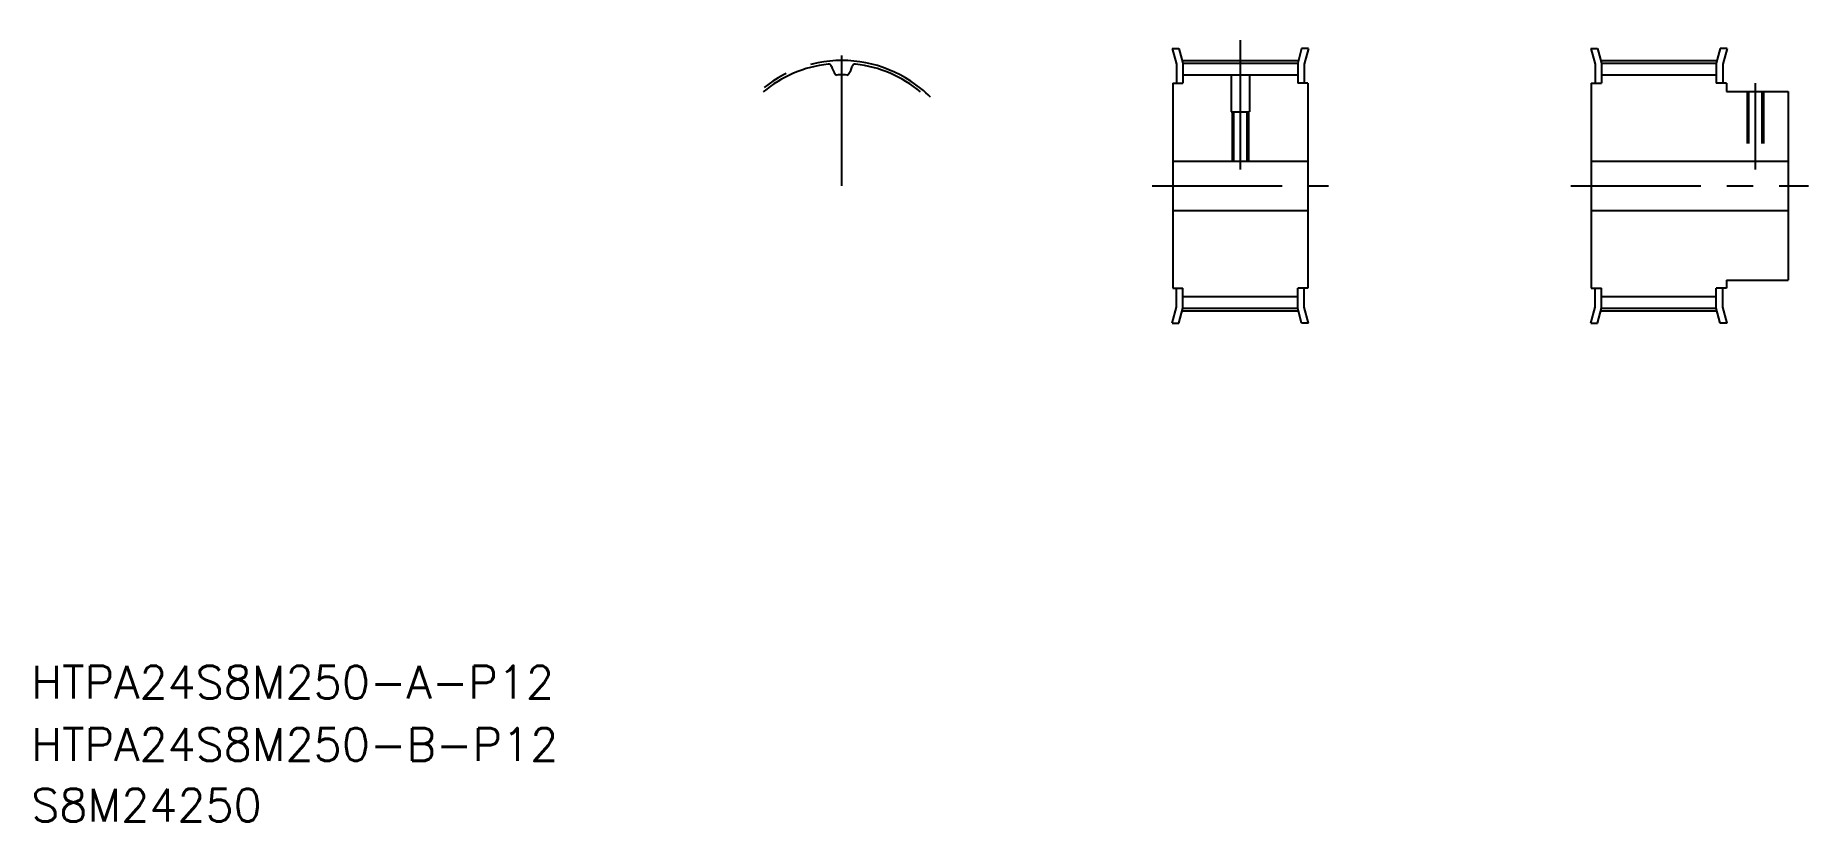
# Model space of a CAD drawing. Extents: x 21 to 454, y 20 to 212.
import ezdxf

# ---------------------------------------------------------------- set-up
doc = ezdxf.new("R2010")
doc.units = 0
doc.linetypes.add('CENTER', pattern=[50.8, 31.75, -6.35, 6.35, -6.35])
doc.linetypes.add('DASHED', pattern=[19.05, 12.7, -6.35])
doc.layers.get('0').update_dxf_attribs({"linetype": 'CONTINUOUS'})
doc.layers.add('CENTER', color=1, linetype='CENTER')
doc.styles.get("Standard").update_dxf_attribs({"font": 'txt', "bigfont": 'BIGFONT'})

msp = doc.modelspace()

# ---------------------------------------------------------------- linework, layer by layer
at = {"color": 7, "linetype": 'CONTINUOUS'}
for p, q in [((298.35, 208.64), (299.38, 204.8)), ((298.35, 208.64), (300, 208.64)), ((300, 208.64), (300.98, 205.01)), ((329.95, 208.64), (328.98, 205.01)), ((331.61, 208.64), (329.95, 208.64)), ((331.61, 208.64), (330.58, 204.8)), ((400.49, 208.64), (401.52, 204.8)), ((400.49, 208.64), (402.14, 208.64)), ((402.14, 208.64), (403.12, 205.01)), ((432.09, 208.64), (431.12, 205.01)), ((433.75, 208.64), (432.09, 208.64)), ((433.75, 208.64), (432.72, 204.8)), ((299.38, 204.8), (299.38, 200.14)), ((300.98, 205.01), (300.98, 200.14)), ((300.98, 205.01), (328.98, 205.01)), ((328.98, 205.01), (328.98, 200.14)), ((330.58, 204.8), (330.58, 200.14)), ((401.52, 204.8), (401.52, 200.14)), ((403.12, 205.01), (431.12, 205.01)), ((403.12, 205.01), (403.12, 200.14)), ((431.12, 205.01), (431.12, 200.14)), ((432.72, 204.8), (432.72, 200.14)), ((298.48, 200.14), (298.48, 150.14)), ((298.48, 200.14), (300.98, 200.14)), ((300.98, 202.18), (328.98, 202.18)), ((312.73, 199.92), (312.73, 199.92)), ((331.48, 200.14), (328.98, 200.14)), ((331.48, 200.14), (331.48, 150.14)), ((400.62, 200.14), (400.62, 150.14)), ((400.62, 200.14), (403.12, 200.14)), ((403.12, 202.18), (431.12, 202.18)), ((433.62, 200.14), (431.12, 200.14)), ((433.62, 200.14), (433.62, 198.14)), ((312.73, 197.66), (312.73, 197.66)), ((433.62, 198.14), (448.62, 198.14)), ((448.62, 198.14), (448.62, 152.14)), ((298.48, 181.14), (331.48, 181.14)), ((400.62, 181.14), (448.62, 181.14)), ((298.48, 169.14), (331.48, 169.14)), ((400.62, 169.14), (448.62, 169.14)), ((433.62, 152.14), (448.62, 152.14)), ((433.62, 152.14), (433.62, 150.14)), ((298.48, 150.14), (300.98, 150.14)), ((299.38, 145.48), (299.38, 150.14)), ((300.98, 145.27), (300.98, 150.14)), ((300.98, 148.1), (328.98, 148.1)), ((328.98, 145.27), (328.98, 150.14)), ((331.48, 150.14), (328.98, 150.14)), ((330.58, 145.48), (330.58, 150.14)), ((400.62, 150.14), (403.12, 150.14)), ((401.52, 145.48), (401.52, 150.14)), ((403.12, 145.27), (403.12, 150.14)), ((403.12, 148.1), (431.12, 148.1)), ((431.12, 145.27), (431.12, 150.14)), ((433.62, 150.14), (431.12, 150.14)), ((432.72, 145.48), (432.72, 150.14)), ((298.35, 141.64), (299.38, 145.48)), ((300, 141.64), (300.98, 145.27)), ((300.98, 145.27), (328.98, 145.27)), ((329.95, 141.64), (328.98, 145.27)), ((331.61, 141.64), (330.58, 145.48)), ((400.49, 141.64), (401.52, 145.48)), ((402.14, 141.64), (403.12, 145.27)), ((403.12, 145.27), (431.12, 145.27)), ((432.09, 141.64), (431.12, 145.27)), ((433.75, 141.64), (432.72, 145.48)), ((298.35, 141.64), (300, 141.64)), ((331.61, 141.64), (329.95, 141.64)), ((400.49, 141.64), (402.14, 141.64)), ((433.75, 141.64), (432.09, 141.64))]:
    msp.add_line(p, q, dxfattribs=at)
at = {"color": 3, "linetype": 'DASHED'}
for p, q in [((312.73, 202.18), (312.73, 193.14)), ((317.23, 202.18), (317.23, 193.14)), ((438.62, 198.14), (438.62, 181.14)), ((439, 198.14), (439, 181.14)), ((442.24, 198.14), (442.24, 181.14)), ((442.62, 198.14), (442.62, 181.14)), ((312.73, 193.14), (317.23, 193.14)), ((312.98, 193.14), (312.98, 181.14)), ((313.36, 193.14), (313.36, 181.14)), ((316.6, 193.14), (316.6, 181.14)), ((316.98, 193.14), (316.98, 181.14))]:
    msp.add_line(p, q, dxfattribs=at)
at = {"color": 7}
for centre, radius, start, end in [((217.77, 175.14), 29.87, 96.4249, 130), ((214.51, 204.08), 0.75, 14.4346, 96.4249), ((220.37, 205.59), 5.3, 194.4346, 218.2504), ((215.17, 205.59), 5.3, 321.7496, 345.5654), ((221.03, 204.08), 0.75, 83.5751, 165.5654), ((217.77, 175.14), 29.87, 50, 83.5751), ((216.52, 202.55), 0.4, 218.2504, 272.6065), ((217.77, 175.14), 27.04, 90, 92.6065), ((217.77, 175.14), 27.04, 87.3935, 90), ((219.02, 202.55), 0.4, 267.3935, 321.7496)]:
    msp.add_arc(centre, radius, start, end, dxfattribs=at)
at = {"layer": 'CENTER', "color": 1, "linetype": 'CENTER'}
for p, q in [((217.77, 175.14), (217.77, 211.81)), ((314.98, 210.7), (314.98, 179.14)), ((300.98, 205.7), (328.98, 205.7)), ((403.12, 205.7), (431.12, 205.7)), ((440.62, 200.14), (440.62, 179.14)), ((293.48, 175.14), (336.48, 175.14)), ((395.62, 175.14), (453.62, 175.14)), ((300.98, 144.58), (328.98, 144.58)), ((403.12, 144.58), (431.12, 144.58))]:
    msp.add_line(p, q, dxfattribs=at)
msp.add_arc((217.77, 175.14), 30.56, 45, 135, dxfattribs=at)

# ---------------------------------------------------------------- texts
at = {"color": 7, "linetype": 'CONTINUOUS'}
for s, p in [('HTPA24S8M250-A-P12', (20, 50)), ('HTPA24S8M250-B-P12', (20, 34.81)), ('S8M24250', (20, 20))]:
    msp.add_text(s, height=8, dxfattribs=at).set_placement(p)

doc.saveas('drawing.dxf')
